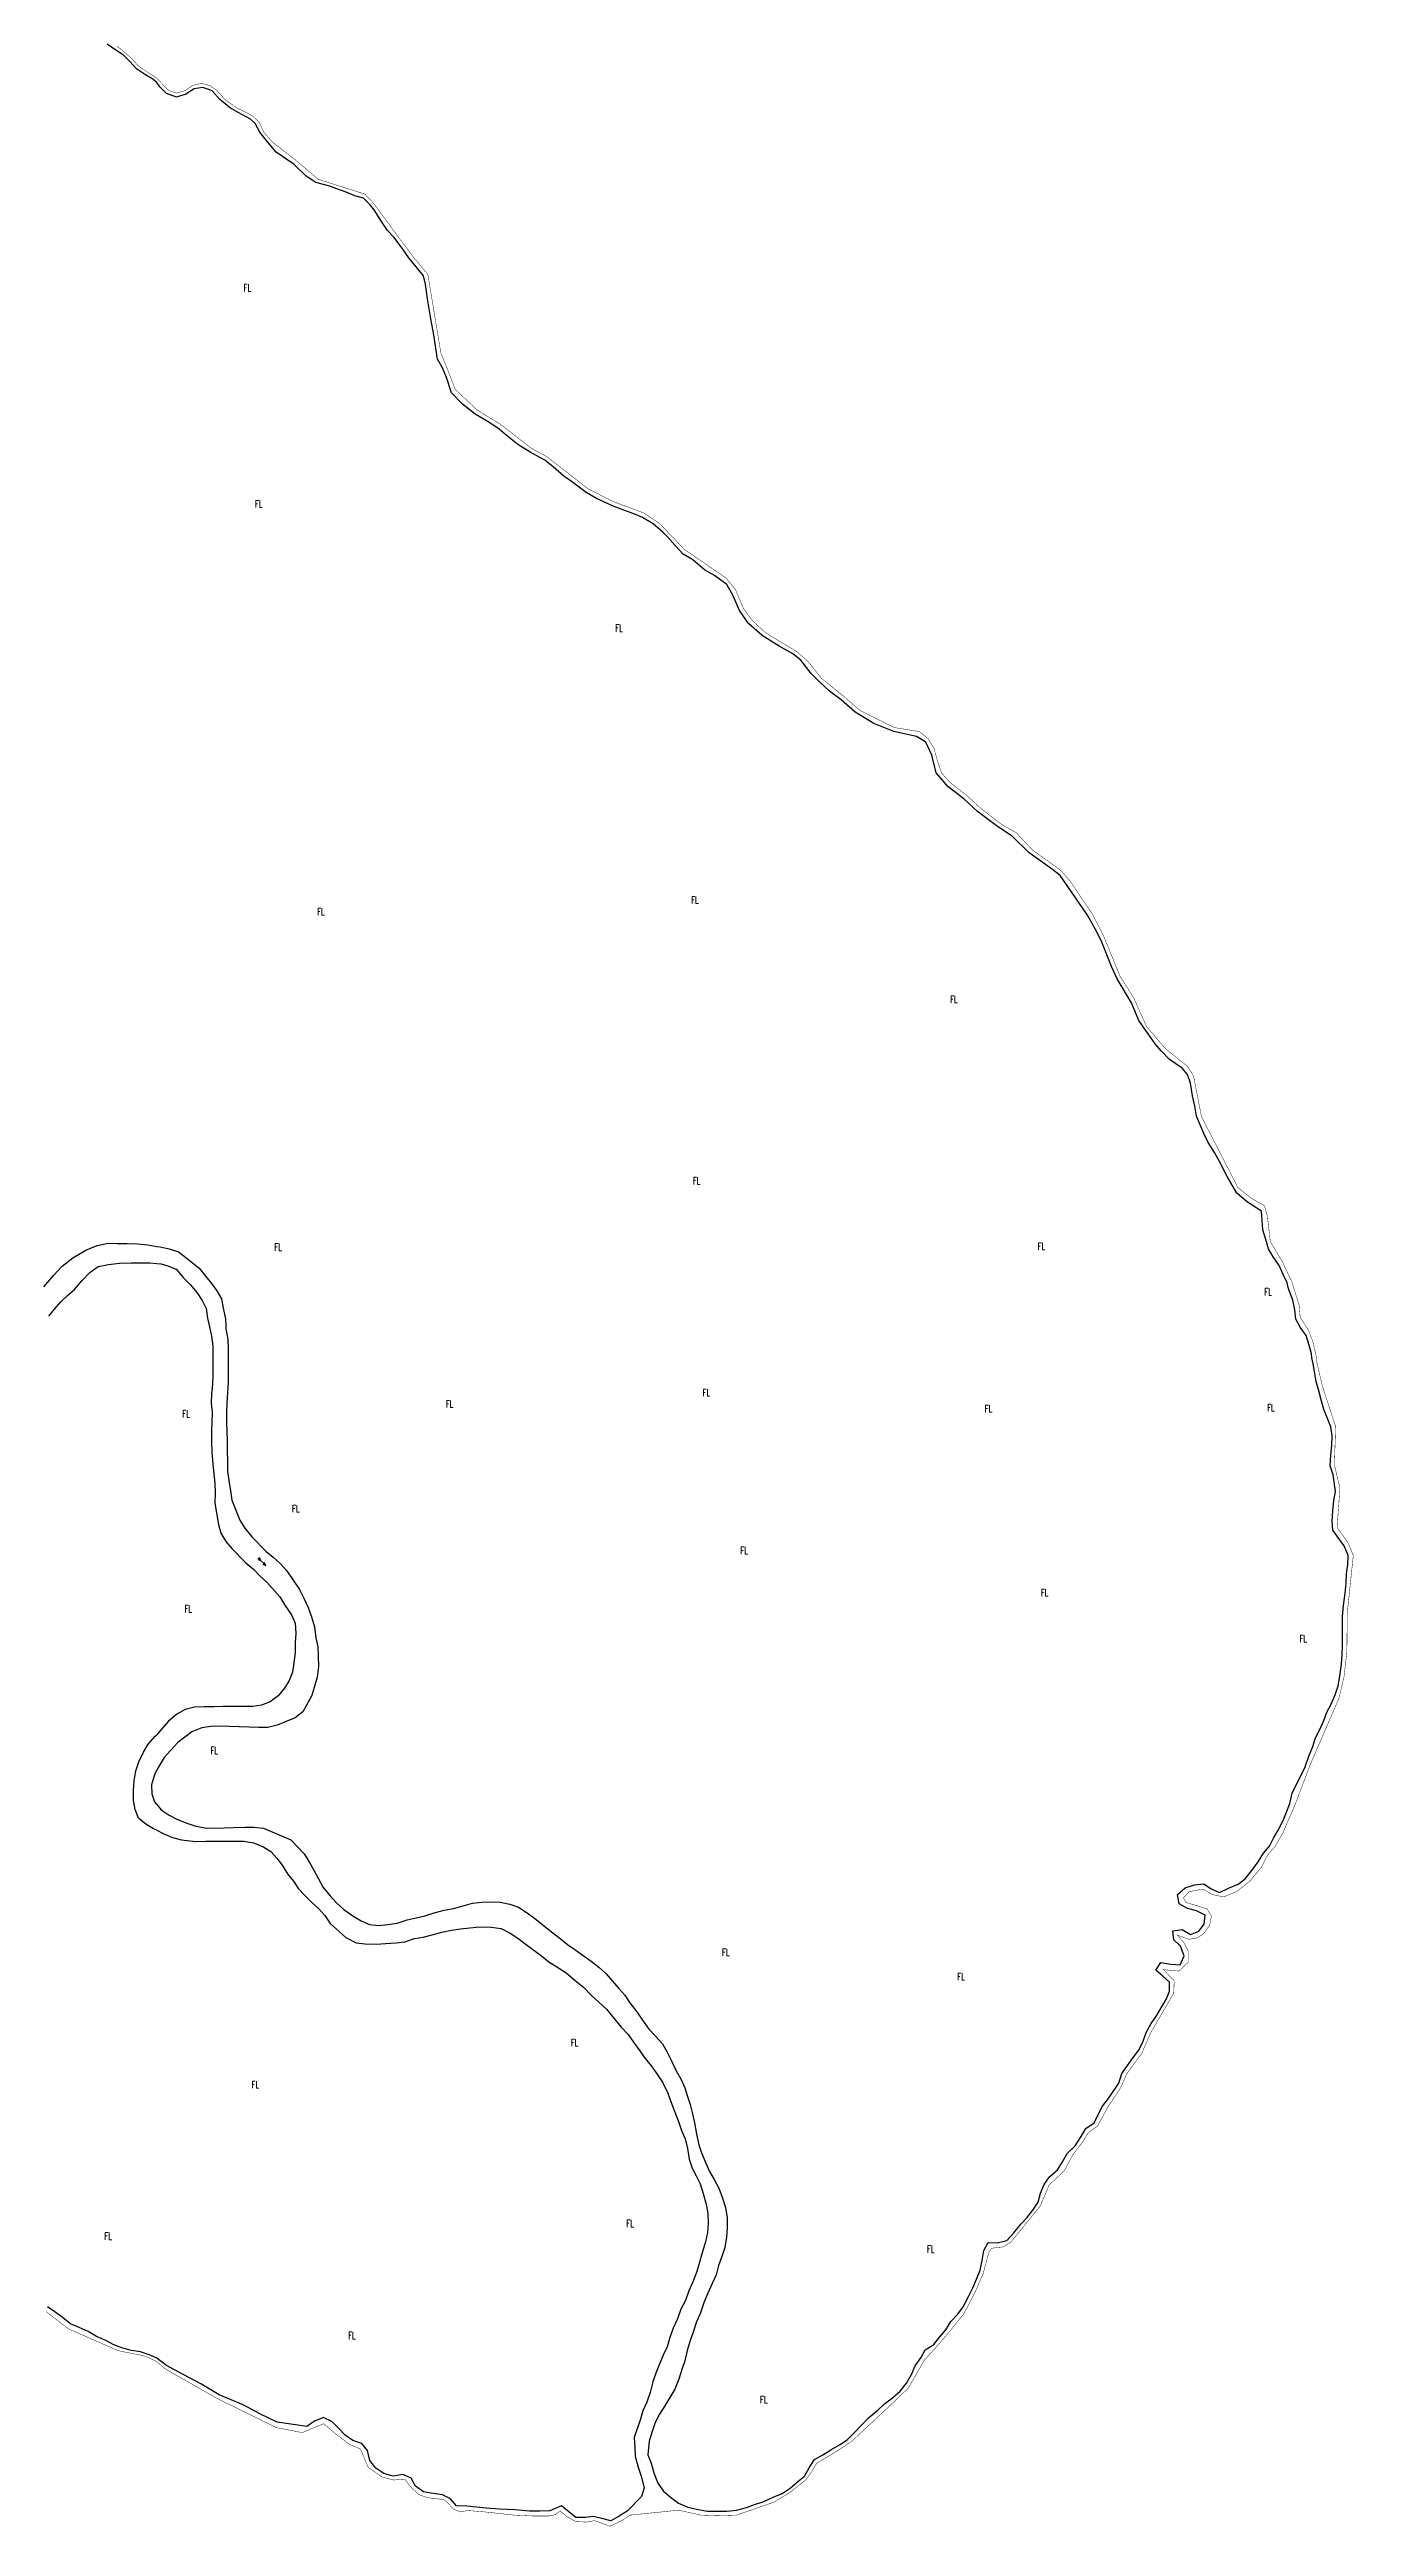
# Model space of a CAD drawing. Header units: millimetres. Extents: x 203684 to 206468, y 4869193 to 4871613.
# Drawn here: x 205737 to 206468, y 4869193 to 4870582 of the extents above; entities that cross this region are included whole.
import ezdxf

# ---------------------------------------------------------------- set-up
doc = ezdxf.new("R2010")
doc.units = ezdxf.units.MM
for name, color, linetype in [('HD-CURSO-PERENE', 170, 'Continuous'), ('HD-TXT-PERENE', 170, 'Continuous'), ('LM-LIM-SETOR-FISCAL', 250, 'Continuous'), ('VG-TXT-VEGETACAO', 90, 'Continuous')]:
    doc.layers.add(name, color=color, linetype=linetype)
doc.styles.add('ARIAL', font='simplex.shx')

# ---------------------------------------------------------------- blocks, each defined once
blk = doc.blocks.new('COD035', base_point=(204151.739768, 4871380.185491))
at = {"layer": 'HD-CURSO-PERENE'}
for p, q in [((204151.739768, 4871380.591222), (204153.239768, 4871380.591222)), ((204151.739768, 4871380.191222), (204157.739768, 4871380.191222)), ((204151.739768, 4871379.791222), (204153.239768, 4871379.791222))]:
    blk.add_line(p, q, dxfattribs=at)
blk.add_lwpolyline([(204155.939768, 4871379.591222), (204157.739768, 4871380.191222), (204155.939768, 4871380.791222)], dxfattribs=at)

msp = doc.modelspace()

# ---------------------------------------------------------------- linework, layer by layer
at = {"layer": 'HD-CURSO-PERENE'}
for points in [[(205796.7, 4870563.5, 2.2), (205794.6, 4870565.3, 2.2), (205790.5, 4870567.7, 2.2), (205785.3, 4870571.2, 2.2), (205781.7, 4870575.2, 2.2), (205778.1, 4870578.8, 2.2), (205773.8, 4870581.7, 2.2), (205768.9, 4870585, 2.2)], [(206445.6, 4869844.8, 2.2), (206445, 4869848.1, 2.2), (206444.7, 4869850.3, 2.2), (206443.3, 4869855.7, 2.2), (206441.7, 4869860.6, 2.2), (206438.4, 4869865.3, 2.2), (206435.9, 4869869.8, 2.2), (206435.4, 4869875.1, 2.2), (206434.2, 4869880.5, 2.2), (206432.4, 4869885.3, 2.2), (206431.7, 4869887.6, 2.2), (206431, 4869890.1, 2.2), (206428.8, 4869894.9, 2.2), (206426.6, 4869899.8, 2.2), (206423.3, 4869904.7, 2.2), (206420.7, 4869909.3, 2.2), (206419.2, 4869914.4, 2.2), (206417.5, 4869919.9, 2.2), (206416.7, 4869930.3, 2.2), (206408.8, 4869935.5, 2.2), (206402.9, 4869940.4, 2.2), (206397.5, 4869949.8, 2.2), (206393.2, 4869958.3, 2.2), (206390.3, 4869963.3, 2.2), (206386.8, 4869968.9, 2.2), (206384.3, 4869973.9, 2.2), (206380.3, 4869983.7, 2.2), (206379.2, 4869989.2, 2.2), (206377.9, 4869995.1, 2.2), (206376.8, 4870002.2, 2.2), (206375.1, 4870007, 2.2), (206372.2, 4870010.5, 2.2), (206365.1, 4870015.5, 2.2), (206360.4, 4870020.3, 2.2), (206357, 4870024.2, 2.2), (206347.9, 4870037.3, 2.2), (206343.8, 4870047.3, 2.2), (206335.6, 4870060.6, 2.2), (206332.6, 4870067.6, 2.2), (206327, 4870081.3, 2.2), (206324.2, 4870087.1, 2.2), (206319, 4870096.4, 2.2), (206312.8, 4870105.4, 2.2), (206308, 4870112.4, 2.2), (206303.7, 4870118.6, 2.2), (206299.4, 4870122, 2.2), (206286.3, 4870131.4, 2.2), (206276.8, 4870140.8, 2.2), (206268.5, 4870146.2, 2.2), (206257.4, 4870154.5, 2.2), (206249.6, 4870161.6, 2.2), (206240.9, 4870168.4, 2.2), (206234.2, 4870176.3, 2.2), (206231.7, 4870186.1, 2.2), (206228.3, 4870193.4, 2.2), (206223.1, 4870196.7, 2.2), (206210.3, 4870199.5, 2.2), (206199.2, 4870204, 2.2), (206188.6, 4870210.3, 2.2), (206180.8, 4870217.2, 2.2), (206174.2, 4870222.1, 2.2), (206169, 4870226.9, 2.2), (206163.9, 4870232, 2.2), (206158.1, 4870239.5, 2.2), (206153.7, 4870243, 2.2), (206146, 4870247.3, 2.2), (206136.5, 4870253.2, 2.2), (206128.9, 4870260.1, 2.2), (206123.8, 4870267.4, 2.2), (206120.2, 4870275.5, 2.2), (206116.6, 4870281.9, 2.2), (206109.8, 4870286.9, 2.2), (206104.1, 4870290.1, 2.2), (206097.5, 4870295.8, 2.2), (206092.1, 4870298.9, 2.2), (206087.6, 4870303.8, 2.2), (206083.3, 4870308.6, 2.2), (206080.7, 4870311.2, 2.2), (206075.3, 4870315.9, 2.2), (206069.4, 4870319.5, 2.2), (206065.4, 4870321.1, 2.2), (206052.8, 4870325.9, 2.2), (206043.6, 4870330.2, 2.2), (206037.7, 4870333.5, 2.2), (206029.4, 4870339.6, 2.2), (206025.1, 4870342.7, 2.2), (206019.2, 4870347.9, 2.2), (206014.5, 4870351.7, 2.2), (206006.3, 4870356.1, 2.2), (205999.4, 4870360.4, 2.2), (205992.8, 4870365.7, 2.2), (205988.9, 4870369, 2.2), (205983, 4870373, 2.2), (205975.5, 4870377.5, 2.2), (205968.4, 4870383, 2.2), (205962.2, 4870389.4, 2.2), (205959.3, 4870398, 2.2), (205957, 4870403.5, 2.2), (205954.2, 4870408.2, 2.2), (205953.3, 4870414.2, 2.2), (205952.2, 4870422, 2.2), (205950.5, 4870431, 2.2), (205948.7, 4870442.1, 2.2), (205947.5, 4870450.4, 2.2), (205946.5, 4870455.1, 2.2), (205941.6, 4870461.1, 2.2), (205938.2, 4870465.2, 2.2), (205934.5, 4870470.6, 2.2), (205929.8, 4870476.7, 2.2), (205926.2, 4870480.5, 2.2), (205922.9, 4870485.5, 2.2), (205918.7, 4870492, 2.2), (205916.4, 4870495.1, 2.2), (205912.7, 4870498.6, 2.2), (205907.9, 4870500, 2.2), (205903.1, 4870501.9, 2.2), (205893.1, 4870505.5, 2.2), (205886.1, 4870507.4, 2.2), (205880.6, 4870510.9, 2.2), (205873.9, 4870517.4, 2.2), (205863.8, 4870524.5, 2.2), (205858.8, 4870530.2, 2.2), (205854.5, 4870535.6, 2.2), (205852, 4870540.4, 2.2), (205849.3, 4870543, 2.2), (205844.4, 4870545.5, 2.2), (205838.2, 4870549.1, 2.2), (205832.1, 4870554, 2.2), (205827.8, 4870558.8, 2.2), (205822.6, 4870560.7, 2.2), (205817.7, 4870560, 2.2), (205813.1, 4870557, 2.2), (205807.9, 4870555.3, 2.2), (205802.2, 4870557.4, 2.2), (205798.5, 4870561.1, 2.2), (205796.7, 4870563.5, 2.2)], [(205733.3, 4869888, 2.2), (205739, 4869894.5, 2.2), (205743.6, 4869899.6, 2.2), (205749.7, 4869904.2, 2.2), (205756.9, 4869908.5, 2.2), (205763.3, 4869911.1, 2.2), (205769.5, 4869912.4, 2.2), (205774.6, 4869912.2, 2.2), (205775.1, 4869912.2, 2.2), (205780.2, 4869912.2, 2.2), (205785.9, 4869912, 2.2), (205791.7, 4869911.5, 2.2), (205796.7, 4869910.6, 2.2), (205798.6, 4869910.3, 2.2), (205803.7, 4869909.2, 2.2), (205808.9, 4869907.5, 2.2), (205813, 4869904.4, 2.2), (205820.5, 4869898.4, 2.2), (205824.3, 4869893.7, 2.2), (205827.5, 4869889.7, 2.2), (205830.4, 4869885.6, 2.2), (205833, 4869881.1, 2.2), (205834.1, 4869876, 2.2), (205835.3, 4869870, 2.2), (205835.5, 4869865.8, 2.2), (205835.6, 4869864.4, 2.2), (205836.7, 4869858.5, 2.2), (205836.8, 4869852.9, 2.2), (205836.8, 4869847.1, 2.2), (205836.8, 4869844.8, 2.2), (205836.8, 4869841, 2.2), (205836.8, 4869834.3, 2.2), (205836.5, 4869828.6, 2.2), (205836.1, 4869822.6, 2.2), (205835.9, 4869817.6, 2.2), (205835.9, 4869812.1, 2.2), (205836, 4869806.8, 2.2), (205836.2, 4869801.5, 2.2), (205836.3, 4869796.1, 2.2), (205836.5, 4869789.8, 2.2), (205836.5, 4869784.3, 2.2), (205837.2, 4869779.3, 2.2), (205838.2, 4869773.4, 2.2), (205838.8, 4869768.3, 2.2), (205843.4, 4869757, 2.2), (205846.1, 4869752.5, 2.2), (205850.1, 4869747.6, 2.2), (205858.1, 4869739.5, 2.2), (205862, 4869736.3, 2.2), (205866.2, 4869732.6, 2.2), (205869.8, 4869728.7, 2.2), (205876.8, 4869718.2, 2.2), (205879.5, 4869712.9, 2.2), (205881.8, 4869708, 2.2), (205883.8, 4869702.3, 2.2), (205885.2, 4869697.2, 2.2), (205886.1, 4869691.1, 2.2), (205887.1, 4869686, 2.2), (205887.4, 4869680.7, 2.2), (205887.5, 4869674.9, 2.2), (205886.8, 4869669, 2.2), (205883.7, 4869658.6, 2.2), (205878.7, 4869649.5, 2.2), (205874.5, 4869646.2, 2.2), (205864.3, 4869642, 2.2), (205859.1, 4869640.8, 2.2), (205853.8, 4869640.7, 2.2), (205848.6, 4869641, 2.2), (205843, 4869641.1, 2.2), (205837.4, 4869641.3, 2.2), (205832.3, 4869641.5, 2.2), (205827, 4869641.3, 2.2), (205822, 4869640.5, 2.2), (205816.5, 4869638.3, 2.2), (205808.5, 4869632.3, 2.2), (205804.4, 4869627.9, 2.2), (205800.9, 4869623.9, 2.2), (205798.1, 4869619.3, 2.2), (205796.7, 4869616.9, 2.2)], [(205736.1, 4869871.4, 2.2), (205739.4, 4869875.3, 2.2), (205743, 4869879.5, 2.2), (205746.7, 4869883.1, 2.2), (205750.5, 4869886.4, 2.2), (205754.9, 4869891.4, 2.2), (205759.2, 4869896, 2.2), (205763.9, 4869899.3, 2.2), (205769.6, 4869900.4, 2.2), (205775.9, 4869901.2, 2.2), (205776, 4869901.2, 2.2), (205782.3, 4869901.4, 2.2), (205787.7, 4869901.4, 2.2), (205792.9, 4869901.4, 2.2), (205796.7, 4869901, 2.2), (205799.1, 4869900.8, 2.2), (205802.4, 4869899.8, 2.2), (205807.7, 4869897.9, 2.2), (205811.6, 4869893.2, 2.2), (205815.4, 4869889.2, 2.2), (205819.5, 4869884.5, 2.2), (205822.3, 4869880.3, 2.2), (205824.4, 4869875.7, 2.2), (205825.3, 4869870.3, 2.2), (205826.3, 4869865.5, 2.2), (205826.3, 4869865.4, 2.2), (205827.4, 4869860.3, 2.2), (205828.2, 4869854.6, 2.2), (205828.2, 4869849.1, 2.2), (205828.3, 4869844.8, 2.2), (205828.3, 4869844, 2.2), (205828.3, 4869838.6, 2.2), (205828, 4869833.3, 2.2), (205827.4, 4869827.9, 2.2), (205827.2, 4869822.6, 2.2), (205827.9, 4869817.7, 2.2), (205827.5, 4869806.8, 2.2), (205827.5, 4869801, 2.2), (205827.7, 4869794.9, 2.2), (205828.2, 4869788.7, 2.2), (205828.8, 4869782.9, 2.2), (205829.4, 4869777.7, 2.2), (205829.5, 4869772.1, 2.2), (205829.4, 4869766.5, 2.2), (205831.3, 4869754.6, 2.2), (205832.7, 4869749.7, 2.2), (205835.6, 4869745.1, 2.2), (205838.8, 4869741.1, 2.2), (205846.7, 4869733.1, 2.2), (205851, 4869729.5, 2.2), (205854.6, 4869725.8, 2.2), (205858.6, 4869722.2, 2.2), (205865.8, 4869714, 2.2), (205868.7, 4869709.3, 2.2), (205872.3, 4869703.9, 2.2), (205874.5, 4869699.2, 2.2), (205874.8, 4869693.5, 2.2), (205874.5, 4869688.4, 2.2), (205874.5, 4869683, 2.2), (205873.7, 4869676.9, 2.2), (205872.9, 4869671.7, 2.2), (205871, 4869667, 2.2), (205868.4, 4869662.7, 2.2), (205864.9, 4869658.5, 2.2), (205860.4, 4869655.1, 2.2), (205855.6, 4869653.3, 2.2), (205850.6, 4869652.5, 2.2), (205845.4, 4869652.6, 2.2), (205839.8, 4869652.5, 2.2), (205834, 4869652.5, 2.2), (205828.7, 4869652.3, 2.2), (205823.2, 4869652.3, 2.2), (205817.9, 4869652.2, 2.2), (205812.6, 4869650.8, 2.2), (205808, 4869648.2, 2.2), (205803.3, 4869644.3, 2.2), (205799.2, 4869639.7, 2.2), (205796.7, 4869636.7, 2.2)], [(205796.7, 4869597.6, 2.2), (205799.3, 4869594.5, 2.2), (205803.7, 4869591.5, 2.2), (205808.4, 4869589.2, 2.2), (205813.6, 4869587, 2.2), (205818.7, 4869585.4, 2.2), (205824, 4869584.5, 2.2), (205829.3, 4869584.3, 2.2), (205834.5, 4869584.4, 2.2), (205840, 4869584.7, 2.2), (205846.2, 4869584.9, 2.2), (205851.2, 4869584.9, 2.2), (205856.7, 4869584.2, 2.2), (205871.9, 4869577.8, 2.2), (205875.8, 4869573.8, 2.2), (205879.5, 4869569.8, 2.2), (205882.4, 4869565, 2.2), (205884.9, 4869560.7, 2.2), (205887.5, 4869555.9, 2.2), (205890.2, 4869551, 2.2), (205894, 4869546.3, 2.2), (205897.6, 4869542.4, 2.2), (205901.8, 4869538.6, 2.2), (205906.8, 4869535.1, 2.2), (205911.4, 4869532.3, 2.2), (205916.2, 4869530.3, 2.2), (205921.3, 4869529.7, 2.2), (205926.5, 4869530.2, 2.2), (205931.6, 4869531, 2.2), (205937.3, 4869532.8, 2.2), (205942.3, 4869533.9, 2.2), (205947.2, 4869535.1, 2.2), (205952.5, 4869536.7, 2.2), (205958.1, 4869538.2, 2.2), (205963.2, 4869539.2, 2.2), (205968.6, 4869540.7, 2.2), (205974, 4869542.1, 2.2), (205979.2, 4869542.8, 2.2), (205984.3, 4869542.9, 2.2), (205989.5, 4869542.7, 2.2), (205994.9, 4869541.7, 2.2), (205999.7, 4869539.9, 2.2), (206004, 4869537.1, 2.2), (206008.8, 4869533.8, 2.2), (206018.3, 4869526.1, 2.2), (206023.1, 4869522.4, 2.2), (206027.2, 4869519, 2.2), (206031.4, 4869516.2, 2.2), (206036, 4869512.8, 2.2), (206040.5, 4869509.6, 2.2), (206044.8, 4869506.3, 2.2), (206048.9, 4869502.6, 2.2), (206052.3, 4869498.6, 2.2), (206056, 4869494.4, 2.2), (206059.4, 4869490.6, 2.2), (206062.3, 4869486.2, 2.2), (206066.2, 4869481.2, 2.2), (206069.3, 4869476.6, 2.2), (206073.1, 4869471.4, 2.2), (206076.6, 4869467.5, 2.2), (206080.5, 4869463.2, 2.2), (206083.1, 4869458.6, 2.2), (206085.7, 4869453.3, 2.2), (206088.3, 4869448.2, 2.2), (206091.1, 4869443.3, 2.2), (206093, 4869438.6, 2.2), (206094.5, 4869433.7, 2.2), (206096.1, 4869429.2, 2.2), (206097.3, 4869424, 2.2), (206098.5, 4869418.9, 2.2), (206099.6, 4869412.7, 2.2), (206100.9, 4869406.6, 2.2), (206102.5, 4869402.1, 2.2), (206104.9, 4869396.3, 2.2), (206107, 4869391.7, 2.2), (206109.6, 4869387.2, 2.2), (206112.2, 4869382.4, 2.2), (206114.1, 4869377.2, 2.2), (206115.9, 4869371.4, 2.2), (206116.8, 4869365.6, 2.2), (206116.9, 4869360.3, 2.2), (206116.5, 4869354.8, 2.2), (206115.5, 4869349, 2.2), (206113.8, 4869344, 2.2), (206112, 4869338.9, 2.2), (206110.6, 4869333.7, 2.2), (206108.4, 4869328.8, 2.2), (206106, 4869323.4, 2.2), (206104, 4869318.5, 2.2), (206101.8, 4869312.4, 2.2), (206099.7, 4869307.4, 2.2), (206097.8, 4869301.6, 2.2), (206096.1, 4869296.9, 2.2), (206094.4, 4869291.2, 2.2), (206093, 4869285.5, 2.2), (206091.4, 4869280.6, 2.2), (206089.8, 4869275.1, 2.2), (206087.5, 4869269.6, 2.2), (206084.7, 4869264.9, 2.2), (206081.8, 4869260.2, 2.2), (206078.9, 4869255.6, 2.2), (206076.5, 4869250.8, 2.2), (206074.8, 4869245.9, 2.2), (206073, 4869240.4, 2.2), (206072.3, 4869232.8, 2.2), (206074.2, 4869228.1, 2.2), (206075.6, 4869222.7, 2.2), (206077.9, 4869216.8, 2.2), (206081.1, 4869212.3, 2.2), (206085.1, 4869208.9, 2.2), (206089.6, 4869205.7, 2.2), (206094.7, 4869203.4, 2.2), (206099.8, 4869202.2, 2.2), (206105.7, 4869201.2, 2.2), (206111.4, 4869201.2, 2.2), (206116.7, 4869201.2, 2.2), (206122, 4869201.6, 2.2), (206127.7, 4869203.2, 2.2), (206132.2, 4869204.9, 2.2), (206137.5, 4869206.5, 2.2), (206142.6, 4869208.9, 2.2), (206147.7, 4869211.1, 2.2), (206152.1, 4869214, 2.2), (206156.3, 4869217.6, 2.2), (206160.2, 4869220.8, 2.2), (206162.9, 4869225.5, 2.2), (206165.8, 4869230.1, 2.2), (206170.6, 4869232.8, 2.2), (206175.1, 4869235.5, 2.2), (206179.9, 4869238.4, 2.2), (206184.2, 4869241.2, 2.2), (206188.3, 4869245.3, 2.2), (206192.2, 4869249.3, 2.2), (206196.2, 4869253.4, 2.2), (206201.3, 4869257.8, 2.2), (206205.2, 4869261.4, 2.2), (206209.7, 4869264.8, 2.2), (206214, 4869268.4, 2.2), (206217.5, 4869272.9, 2.2), (206220.2, 4869277.8, 2.2), (206222.4, 4869282.7, 2.2), (206225.6, 4869287.1, 2.2), (206228, 4869291.7, 2.2), (206232.8, 4869294.7, 2.2), (206236.1, 4869299, 2.2), (206239.6, 4869302.9, 2.2), (206242.3, 4869307.6, 2.2), (206246.3, 4869311.6, 2.2), (206249.2, 4869315.8, 2.2), (206252.3, 4869321.6, 2.2), (206254.7, 4869326.4, 2.2), (206256.8, 4869331.2, 2.2), (206258.9, 4869336.4, 2.2), (206260, 4869341.7, 2.2), (206260.8, 4869347.3, 2.2), (206263.3, 4869351.8, 2.2), (206268.3, 4869351.7, 2.2), (206273.8, 4869353, 2.2), (206277.7, 4869357.2, 2.2), (206281.7, 4869362.1, 2.2), (206285.2, 4869365.9, 2.2), (206288.4, 4869370, 2.2), (206291.3, 4869374.5, 2.2), (206292.7, 4869379.5, 2.2), (206294.7, 4869384.3, 2.2), (206297.8, 4869388.7, 2.2), (206302.2, 4869392.6, 2.2), (206305, 4869397.1, 2.2), (206307.7, 4869401.8, 2.2), (206312.1, 4869406, 2.2), (206315.5, 4869411.3, 2.2), (206318.2, 4869415.8, 2.2), (206322.7, 4869418.9, 2.2), (206325, 4869423.6, 2.2), (206327.5, 4869428.3, 2.2), (206330.9, 4869432.7, 2.2), (206336.7, 4869441.2, 2.2), (206338.3, 4869446.6, 2.2), (206341.5, 4869451.2, 2.2), (206344.7, 4869455.6, 2.2), (206347.8, 4869459.7, 2.2), (206350.3, 4869464.8, 2.2), (206351.9, 4869469.6, 2.2), (206354.8, 4869474.7, 2.2), (206357.7, 4869478.9, 2.2), (206360.4, 4869483.5, 2.2), (206363.2, 4869488.2, 2.2), (206365.1, 4869492.8, 2.2), (206365.1, 4869497.9, 2.2), (206361.4, 4869501.3, 2.2), (206357.3, 4869504.6, 2.2), (206360.2, 4869508.9, 2.2), (206365.9, 4869507.9, 2.2), (206371.1, 4869507.6, 2.2), (206373.3, 4869512.6, 2.2), (206371.2, 4869518, 2.2), (206367.4, 4869521.6, 2.2), (206366.9, 4869526.6, 2.2), (206372.1, 4869527.5, 2.2), (206376.8, 4869524.7, 2.2), (206381.5, 4869526.4, 2.2), (206384.6, 4869530.5, 2.2), (206385.1, 4869535.5, 2.2), (206380.3, 4869537.8, 2.2), (206375.1, 4869539.2, 2.2), (206370.5, 4869541.8, 2.2), (206369.6, 4869547, 2.2), (206373.8, 4869550.8, 2.2), (206379, 4869552.5, 2.2), (206384.4, 4869553.1, 2.2), (206388.5, 4869550.3, 2.2), (206393.2, 4869548.2, 2.2), (206398.2, 4869550.6, 2.2), (206403.5, 4869552.8, 2.2), (206407.6, 4869555.9, 2.2), (206411.3, 4869560.6, 2.2), (206414.8, 4869565.3, 2.2), (206417.9, 4869570.2, 2.2), (206421.1, 4869574.1, 2.2), (206423.4, 4869578.7, 2.2), (206426, 4869583.2, 2.2), (206428.9, 4869588.5, 2.2), (206430.7, 4869593.2, 2.2), (206432.6, 4869598.1, 2.2), (206433.9, 4869603.8, 2.2), (206436.1, 4869608.5, 2.2), (206438.9, 4869614, 2.2), (206441.1, 4869618.7, 2.2), (206443.3, 4869624.6, 2.2), (206445.5, 4869630.1, 2.2), (206447, 4869634.9, 2.2), (206449.7, 4869639.9, 2.2), (206451.6, 4869644.6, 2.2), (206453.4, 4869649.3, 2.2), (206455.7, 4869653.8, 2.2), (206458.1, 4869659, 2.2), (206459.8, 4869664.1, 2.2), (206460.7, 4869669.6, 2.2), (206461.6, 4869676.2, 2.2), (206462, 4869681.7, 2.2), (206462.2, 4869686.8, 2.2), (206462.2, 4869692.3, 2.2), (206462.2, 4869697.4, 2.2), (206462.1, 4869703, 2.2), (206462.7, 4869709.1, 2.2), (206463.6, 4869716, 2.2), (206464.2, 4869721.7, 2.2), (206464.4, 4869727, 2.2), (206465.2, 4869732.2, 2.2), (206465.4, 4869737.3, 2.2), (206463.1, 4869742.7, 2.2), (206460.1, 4869746.8, 2.2), (206456.7, 4869751.5, 2.2), (206456.3, 4869756.5, 2.2), (206456.7, 4869762.3, 2.2), (206457.3, 4869768.1, 2.2), (206458.3, 4869773.1, 2.2), (206456.9, 4869782.4, 2.2), (206455.3, 4869787.6, 2.2), (206455.5, 4869793.4, 2.2), (206456.2, 4869799, 2.2), (206456.3, 4869804.3, 2.2), (206455.6, 4869809.4, 2.2), (206453.7, 4869814, 2.2), (206451.6, 4869819.2, 2.2), (206450.2, 4869824.5, 2.2), (206448.9, 4869829.5, 2.2), (206447.4, 4869834.8, 2.2), (206446.4, 4869840.4, 2.2), (206445.6, 4869844.8, 2.2)], [(205796.7, 4869583.1, 2.2), (205795, 4869583.8, 2.2), (205790.7, 4869586.5, 2.2), (205786.5, 4869589.8, 2.2), (205784.6, 4869594.7, 2.2), (205783.7, 4869599.8, 2.2), (205783.7, 4869605.4, 2.2), (205784, 4869610.9, 2.2), (205785, 4869616.4, 2.2), (205786.6, 4869621.4, 2.2), (205789.3, 4869626.9, 2.2), (205791.9, 4869631.3, 2.2), (205795.8, 4869635.8, 2.2), (205796.7, 4869636.7, 2.2)], [(205796.7, 4869597.6, 2.2), (205795.4, 4869599.4, 2.2), (205794.2, 4869603.4, 2.2), (205794, 4869608.8, 2.2), (205795.5, 4869613.8, 2.2), (205796.7, 4869616.9, 2.2)], [(205796.7, 4869583.1, 2.2), (205800.3, 4869581.3, 2.2), (205805.5, 4869579.1, 2.2), (205810.7, 4869577.7, 2.2), (205818.5, 4869576.8, 2.2), (205824.2, 4869576.9, 2.2), (205829.9, 4869576.9, 2.2), (205835.1, 4869576.9, 2.2), (205840.2, 4869576.9, 2.2), (205845.7, 4869576.9, 2.2), (205851.1, 4869576, 2.2), (205856.3, 4869574, 2.2), (205860.8, 4869571.2, 2.2), (205864.3, 4869567.3, 2.2), (205867.4, 4869563, 2.2), (205870.1, 4869558.7, 2.2), (205873.4, 4869554.6, 2.2), (205876.3, 4869550.2, 2.2), (205879.8, 4869546.5, 2.2), (205883.8, 4869542.6, 2.2), (205887.7, 4869539.1, 2.2), (205891.1, 4869535.3, 2.2), (205894, 4869530.7, 2.2), (205902.9, 4869523, 2.2), (205908.7, 4869520, 2.2), (205913.7, 4869519.3, 2.2), (205919.9, 4869519.2, 2.2), (205925.1, 4869519.6, 2.2), (205931.1, 4869520, 2.2), (205936, 4869520.5, 2.2), (205941.3, 4869522.3, 2.2), (205946.2, 4869523.2, 2.2), (205951.2, 4869524.5, 2.2), (205956.7, 4869526, 2.2), (205962.1, 4869527, 2.2), (205967.2, 4869527.8, 2.2), (205972.4, 4869528.3, 2.2), (205977.9, 4869528.9, 2.2), (205984.4, 4869528.7, 2.2), (205990, 4869528, 2.2), (205995, 4869525.4, 2.2), (205999.3, 4869522.5, 2.2), (206004.1, 4869519, 2.2), (206008.3, 4869515.9, 2.2), (206012.6, 4869512.7, 2.2), (206016.8, 4869509.3, 2.2), (206021.3, 4869506.5, 2.2), (206026.4, 4869503.1, 2.2), (206031.6, 4869498.9, 2.2), (206036.2, 4869495, 2.2), (206040.6, 4869490.5, 2.2), (206049.2, 4869482.8, 2.2), (206053.9, 4869476.8, 2.2), (206057.4, 4869472.6, 2.2), (206061.2, 4869468.6, 2.2), (206064.2, 4869464.3, 2.2), (206067.9, 4869459.3, 2.2), (206070.8, 4869455.1, 2.2), (206074.4, 4869450.7, 2.2), (206077.4, 4869446.4, 2.2), (206080.5, 4869441.7, 2.2), (206083.5, 4869435.6, 2.2), (206085.4, 4869430.3, 2.2), (206087.5, 4869425, 2.2), (206089.6, 4869419.7, 2.2), (206091.3, 4869414.7, 2.2), (206093.3, 4869410, 2.2), (206094.6, 4869404.6, 2.2), (206095.6, 4869398.5, 2.2), (206097.2, 4869393.6, 2.2), (206099.4, 4869389.3, 2.2), (206101.6, 4869384.7, 2.2), (206103.4, 4869379.3, 2.2), (206105.1, 4869373.3, 2.2), (206105.9, 4869368.1, 2.2), (206106.1, 4869362.7, 2.2), (206105.8, 4869357.5, 2.2), (206104.7, 4869352.2, 2.2), (206102.9, 4869346, 2.2), (206101.1, 4869340, 2.2), (206099.7, 4869335.1, 2.2), (206097.6, 4869329.7, 2.2), (206095.4, 4869324.8, 2.2), (206093.5, 4869319.3, 2.2), (206090.9, 4869314.4, 2.2), (206088.9, 4869309, 2.2), (206086.5, 4869303.8, 2.2), (206084.7, 4869298.6, 2.2), (206083.1, 4869293.3, 2.2), (206081, 4869288.6, 2.2), (206078.7, 4869283.3, 2.2), (206076.9, 4869278.5, 2.2), (206075.2, 4869273.7, 2.2), (206073.7, 4869267.7, 2.2), (206071.7, 4869262.2, 2.2), (206069.6, 4869257.4, 2.2), (206068.1, 4869252.1, 2.2), (206066.3, 4869247.3, 2.2), (206064.6, 4869242.4, 2.2), (206065.1, 4869237.1, 2.2), (206065.2, 4869231.9, 2.2), (206066.9, 4869225.8, 2.2), (206068.5, 4869220.8, 2.2), (206070.2, 4869214.2, 2.2), (206068.8, 4869209.3, 2.2), (206060.8, 4869201.2, 2.2), (206056.2, 4869198.4, 2.2), (206051.5, 4869195.7, 2.2), (206046.5, 4869197.1, 2.2), (206041.9, 4869198.2, 2.2), (206037.4, 4869197.6, 2.2), (206031.9, 4869197.6, 2.2), (206027.9, 4869200.8, 2.2), (206023.8, 4869204.1, 2.2), (206017.3, 4869201.4, 2.2), (206011.7, 4869201.2, 2.2), (206006, 4869201.2, 2.2), (205997.7, 4869201.8, 2.2), (205989.1, 4869202.2, 2.2), (205981.6, 4869202.8, 2.2), (205970.8, 4869204, 2.2), (205965, 4869204.1, 2.2), (205961.5, 4869208.1, 2.2), (205957, 4869210.3, 2.2), (205951.8, 4869211, 2.2), (205946.4, 4869212, 2.2), (205941.9, 4869215.1, 2.2), (205939.6, 4869219.7, 2.2), (205934.8, 4869221.7, 2.2), (205929.5, 4869220.8, 2.2), (205924.2, 4869222.2, 2.2), (205919.7, 4869225.2, 2.2), (205916.4, 4869229.5, 2.2), (205915, 4869235.2, 2.2), (205911.8, 4869239.1, 2.2), (205906.7, 4869240.8, 2.2), (205902.4, 4869243.7, 2.2), (205898.8, 4869247.6, 2.2), (205894.9, 4869251.4, 2.2), (205890.3, 4869253.7, 2.2), (205885.2, 4869251.6, 2.2), (205881, 4869248.6, 2.2), (205864.3, 4869251, 2.2), (205854.6, 4869255.7, 2.2), (205845.2, 4869260.8, 2.2), (205831.8, 4869266.4, 2.2), (205821.5, 4869272.5, 2.2), (205811.9, 4869277.6, 2.2), (205802.3, 4869282.8, 2.2), (205797.8, 4869286.3, 2.2), (205796.7, 4869286.9, 2.2)], [(205796.7, 4869286.9, 2.2), (205793, 4869288.6, 2.2), (205787.6, 4869290.5, 2.2), (205782.6, 4869291.3, 2.2), (205781.1, 4869291.7, 2.2), (205777.8, 4869292.5, 2.2), (205772.7, 4869294.4, 2.2), (205768.1, 4869296.9, 2.2), (205763, 4869299.2, 2.2), (205758.3, 4869301.9, 2.2), (205753.2, 4869304.1, 2.2), (205748.4, 4869306.2, 2.2), (205743.8, 4869309.7, 2.2), (205739.6, 4869312.9, 2.2), (205735.4, 4869315.8, 2.2)]]:
    msp.add_polyline3d(points, dxfattribs=at)
at = {"layer": 'LM-LIM-SETOR-FISCAL', "const_width": 0.25}
msp.add_lwpolyline([(205734.6, 4869313.1), (205747, 4869303.5), (205775.2, 4869291.1), (205787.5, 4869288.7), (205790.6, 4869287.9), (205796.7, 4869285.1), (205801.4, 4869281), (205830.9, 4869264.2), (205863.9, 4869248), (205878.4, 4869245.2), (205890.3, 4869250.2), (205898.3, 4869243.6), (205905, 4869238.5), (205911, 4869236.1), (205915.4, 4869225.8), (205922.9, 4869220.4), (205929.5, 4869218.6), (205935.9, 4869219.1), (205938.8, 4869215.2), (205943.7, 4869210.5), (205948.6, 4869208.7), (205957.6, 4869207.7), (205959.7, 4869206.1), (205963.3, 4869202.3), (205967.2, 4869200.7), (205971.3, 4869201.5), (205980.9, 4869200.7), (205997.5, 4869198.9), (206008.3, 4869198.4), (206016.6, 4869198.4), (206020.5, 4869199.2), (206023.1, 4869201.2), (206027.2, 4869197.9), (206031.9, 4869195.3), (206037.8, 4869195), (206042.5, 4869195.8), (206051, 4869192.7), (206057.7, 4869195.8), (206062.4, 4869198.9), (206089.7, 4869201.7), (206095.4, 4869200.4), (206102.1, 4869198.9), (206111.1, 4869198.6), (206122, 4869198.9), (206142.9, 4869206.1), (206152.3, 4869211.8), (206161.1, 4869218.8), (206164.2, 4869223.2), (206167, 4869227.9), (206177.3, 4869234.1), (206186.7, 4869240.3), (206202.6, 4869255.1), (206218.3, 4869269.9), (206227.4, 4869285.7), (206233.9, 4869292.9), (206240.8, 4869300.9), (206249.6, 4869311.8), (206256.1, 4869324.2), (206260.5, 4869334.4), (206263.6, 4869346.1), (206265.2, 4869348.6), (206271.9, 4869349.4), (206276, 4869352), (206292.6, 4869372.4), (206297.5, 4869384.1), (206306, 4869392.1), (206310.8, 4869401), (206316.7, 4869408.8), (206319.3, 4869413.2), (206324.8, 4869417.3), (206330.5, 4869427.9), (206337.7, 4869438.8), (206341.1, 4869446.5), (206349.6, 4869458.2), (206354.5, 4869469.5), (206367.4, 4869491.7), (206367.7, 4869498.6), (206361.7, 4869504.9), (206370.3, 4869504.1), (206375.5, 4869509), (206375.5, 4869515.5), (206373.1, 4869520.1), (206369.5, 4869524.2), (206376, 4869521.9), (206380.6, 4869522.7), (206384.2, 4869525), (206387.6, 4869529.9), (206388.6, 4869534.9), (206386.1, 4869539), (206379.3, 4869541.1), (206374.4, 4869542.6), (206372.9, 4869545.2), (206376, 4869548.6), (206383.7, 4869550.1), (206389.2, 4869547), (206395.4, 4869545.7), (206402.9, 4869548.8), (206410.2, 4869554.6), (206416.7, 4869562.4), (206420.1, 4869569.1), (206424.5, 4869574.3), (206428.6, 4869581.5), (206435.6, 4869597.6), (206444.1, 4869620.1), (206460.2, 4869657.2), (206463, 4869669.3), (206464.6, 4869683.2), (206464.8, 4869704.9), (206468.2, 4869737.2), (206465.1, 4869744.7), (206459.1, 4869752.9), (206460.7, 4869774.9), (206457.6, 4869788.1), (206458.3, 4869809.5), (206450.8, 4869832.4), (206447.9, 4869844.8), (206447.4, 4869848.8), (206445.6, 4869856.8), (206443, 4869863.7), (206438.4, 4869870.7), (206437.8, 4869877.7), (206433.7, 4869890.8), (206428.3, 4869902.1), (206421.6, 4869913.4), (206420, 4869927.5), (206418.3, 4869933.5), (206410.8, 4869937.7), (206403.4, 4869943.7), (206383, 4869983.4), (206380.4, 4869996.7), (206378.6, 4870006.2), (206375.1, 4870011.6), (206362.6, 4870021.7), (206352.2, 4870033.9), (206345, 4870050), (206337.3, 4870062.1), (206328.3, 4870084.3), (206322, 4870096.7), (206309.3, 4870115.5), (206303.8, 4870121.7), (206288.1, 4870133), (206279.1, 4870142.6), (206270.7, 4870147.4), (206259.4, 4870156.1), (206251.7, 4870163.2), (206242.4, 4870170.4), (206237.2, 4870176.1), (206234.6, 4870183.7), (206233, 4870189.8), (206229.7, 4870195.3), (206224.7, 4870199.4), (206210.8, 4870201.6), (206191.4, 4870211.2), (206182.1, 4870219.3), (206170, 4870229), (206162, 4870238.9), (206155.9, 4870244.3), (206147.8, 4870249.1), (206138.3, 4870254.9), (206131, 4870261.6), (206126, 4870268.4), (206121.5, 4870279.1), (206116.3, 4870285.4), (206102.4, 4870295), (206092.7, 4870301.7), (206078.9, 4870316.1), (206070, 4870322), (206052.9, 4870328.4), (206038.6, 4870335.7), (206015.6, 4870353.6), (206006.8, 4870358.4), (205989.4, 4870371.9), (205976.3, 4870379.9), (205964.2, 4870391.4), (205959.4, 4870403.9), (205956.2, 4870411.6), (205948.9, 4870455.7), (205939.8, 4870466.8), (205932.1, 4870477.1), (205918.6, 4870495.5), (205913.5, 4870500.9), (205887.3, 4870509.2), (205875, 4870519.7), (205861.5, 4870530.2), (205856.9, 4870535.5), (205854.1, 4870541.3), (205850.3, 4870544.9), (205841.5, 4870549.4), (205835.2, 4870553.7), (205830.7, 4870558.8), (205826.7, 4870561.7), (205821.9, 4870563), (205816.9, 4870561.9), (205812.9, 4870559), (205807.9, 4870557.5), (205803.4, 4870559), (205796.7, 4870565.9), (205786.6, 4870572.6), (205782.3, 4870577.3), (205774.5, 4870583.9)], dxfattribs=at)

# ---------------------------------------------------------------- block references
at = {"layer": 'HD-TXT-PERENE', "rotation": 315}
msp.add_blockref('COD035', (205853.7, 4869735.8), dxfattribs=at)

# ---------------------------------------------------------------- texts
at = {"layer": 'VG-TXT-VEGETACAO', "style": 'ARIAL', "width": 0.7}
for p in [(205845.5, 4870446.3, 2.2), (205851.9, 4870325.1, 2.2), (206054.1, 4870255.4, 2.2), (205886.8, 4870096.4, 2.2), (206096.7, 4870102.9, 2.2), (206242, 4870047.2, 2.2), (206097.6, 4869945.4, 12.1), (205862.8, 4869908.2, 2.2), (206291.1, 4869908.6, 11.5), (206418.3, 4869883.1, 11.5), (205959, 4869820.2, 12.9), (206103.1, 4869826.5, 12.4), (205811.1, 4869814.7, 19.6), (206261.4, 4869817.6, 12.1), (206419.9, 4869818.1, 11.5), (205872.7, 4869761.5, 12.4), (206124.3, 4869738, 12.4), (206292.9, 4869714.4, 12.1), (205812.3, 4869705.3, 19.6), (206438, 4869688.6, 11.5), (205826.9, 4869625.8, 14.6), (206114, 4869512.6, 12.4), (206246, 4869499, 12.1), (206029.1, 4869461.9, 12.9), (205850, 4869438.4, 14.6), (206060.3, 4869360.5, 12.4), (205767.4, 4869353.4, 2.2), (206229, 4869346.1, 12.1), (205904.2, 4869297.7, 12.5), (206135.3, 4869261.7, 12.3)]:
    msp.add_text('FL', height=4, dxfattribs=at).set_placement(p)

doc.saveas('drawing.dxf')
